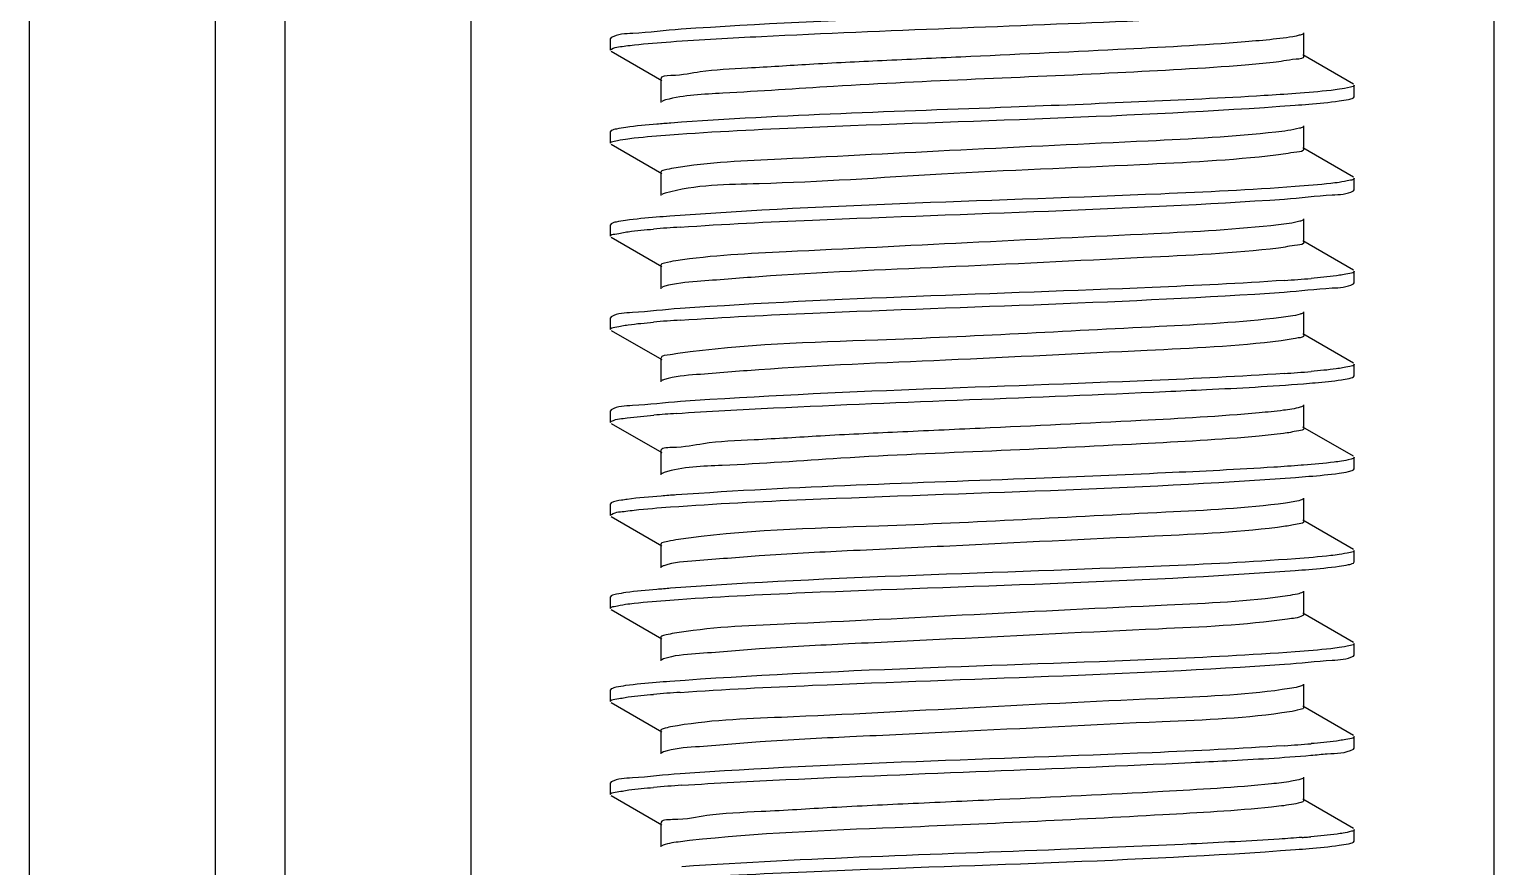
# Model space of a CAD drawing. Extents: x 27938 to 650306, y -92720 to 1524912.
# Drawn here: x 294381.2 to 294756.3, y 844699.8 to 844914.1 of the extents above; entities that cross this region are included whole.
import ezdxf

# ---------------------------------------------------------------- set-up
doc = ezdxf.new("R2010")
doc.units = 0
doc.header["$LTSCALE"] = 1000
doc.header["$MEASUREMENT"] = 0

msp = doc.modelspace()

# ---------------------------------------------------------------- linework, layer by layer
at = {"linetype": 'Continuous'}
for p, q in [((294381.22, 847691.77), (294381.22, 842950.74)), ((294428.85, 847691.77), (294428.85, 842950.74)), ((294446.71, 847691.77), (294446.71, 842950.74)), ((294494.33, 847691.77), (294494.33, 842950.74)), ((294756.27, 847691.77), (294756.27, 842950.74)), ((294707.67, 844907.22), (294707.67, 844913.18)), ((294530.28, 844911.95), (294530.05, 844911.69)), ((294530.05, 844908.71), (294530.05, 844911.69)), ((294530.05, 844908.71), (294530.05, 844911.69)), ((294530.28, 844908.45), (294543.2, 844900.97)), ((294720.33, 844900.04), (294707.41, 844907.53)), ((294542.94, 844901.27), (294542.94, 844895.32)), ((294720.56, 844896.81), (294720.56, 844899.78)), ((294720.56, 844896.81), (294720.56, 844899.78)), ((294720.33, 844896.55), (294720.56, 844896.81)), ((294530.28, 844888.14), (294530.05, 844887.88)), ((294530.05, 844884.9), (294530.05, 844887.88)), ((294530.05, 844884.9), (294530.05, 844887.88)), ((294707.67, 844883.41), (294707.67, 844889.36)), ((294530.28, 844884.64), (294543.2, 844877.16)), ((294720.33, 844876.23), (294707.41, 844883.71)), ((294542.94, 844877.46), (294542.94, 844871.51)), ((294720.56, 844872.99), (294720.56, 844875.97)), ((294720.56, 844872.99), (294720.56, 844875.97)), ((294720.33, 844872.73), (294720.56, 844872.99)), ((294530.28, 844864.32), (294530.05, 844864.06)), ((294530.05, 844861.09), (294530.05, 844864.06)), ((294530.05, 844861.09), (294530.05, 844864.06)), ((294707.67, 844859.6), (294707.67, 844865.55)), ((294530.28, 844860.83), (294543.2, 844853.34)), ((294720.33, 844852.42), (294707.41, 844859.9)), ((294542.94, 844853.65), (294542.94, 844847.69)), ((294720.33, 844848.92), (294720.56, 844849.18)), ((294720.56, 844849.18), (294720.56, 844852.16)), ((294720.56, 844849.18), (294720.56, 844852.16)), ((294707.67, 844835.79), (294707.67, 844841.74)), ((294530.28, 844840.51), (294530.05, 844840.25)), ((294530.05, 844837.27), (294530.05, 844840.25)), ((294530.05, 844837.27), (294530.05, 844840.25)), ((294530.28, 844837.01), (294543.2, 844829.53)), ((294720.33, 844828.61), (294707.41, 844836.09)), ((294542.94, 844829.83), (294542.94, 844823.88)), ((294720.56, 844825.37), (294720.56, 844828.34)), ((294720.56, 844825.37), (294720.56, 844828.34)), ((294720.33, 844825.11), (294720.56, 844825.37)), ((294530.28, 844816.7), (294530.05, 844816.44)), ((294530.05, 844813.46), (294530.05, 844816.44)), ((294530.05, 844813.46), (294530.05, 844816.44)), ((294707.67, 844811.97), (294707.67, 844817.93)), ((294530.28, 844813.2), (294543.2, 844805.72)), ((294720.33, 844804.79), (294707.41, 844812.27)), ((294542.94, 844806.02), (294542.94, 844800.07)), ((294720.56, 844801.55), (294720.56, 844804.53)), ((294720.56, 844801.55), (294720.56, 844804.53)), ((294707.59, 844802.53), (294706.97, 844802.48)), ((294720.33, 844801.29), (294720.56, 844801.55)), ((294530.28, 844792.89), (294530.05, 844792.63)), ((294530.05, 844789.65), (294530.05, 844792.63)), ((294530.05, 844789.65), (294530.05, 844792.63)), ((294707.67, 844788.16), (294707.67, 844794.11)), ((294530.28, 844789.39), (294543.2, 844781.91)), ((294720.33, 844780.98), (294707.41, 844788.46)), ((294542.94, 844782.21), (294542.94, 844776.25)), ((294720.33, 844777.48), (294720.56, 844777.74)), ((294720.56, 844777.74), (294720.56, 844780.72)), ((294720.56, 844777.74), (294720.56, 844780.72)), ((294707.67, 844764.35), (294707.67, 844770.3)), ((294530.28, 844769.07), (294530.05, 844768.81)), ((294530.05, 844765.84), (294530.05, 844768.81)), ((294530.05, 844765.84), (294530.05, 844768.81)), ((294530.28, 844765.57), (294543.2, 844758.09)), ((294720.33, 844757.17), (294707.41, 844764.65)), ((294542.94, 844758.39), (294542.94, 844752.44)), ((294720.56, 844753.93), (294720.56, 844756.91)), ((294720.56, 844753.93), (294720.56, 844756.91)), ((294543.68, 844752.95), (294543.2, 844752.74)), ((294720.33, 844753.67), (294720.56, 844753.93)), ((294530.28, 844745.26), (294530.05, 844745)), ((294530.05, 844742.02), (294530.05, 844745)), ((294530.05, 844742.02), (294530.05, 844745)), ((294707.67, 844740.53), (294707.67, 844746.49)), ((294530.28, 844741.76), (294543.2, 844734.28)), ((294720.33, 844733.35), (294707.41, 844740.84)), ((294542.94, 844734.58), (294542.94, 844728.63)), ((294720.56, 844730.12), (294720.56, 844733.09)), ((294720.56, 844730.12), (294720.56, 844733.09)), ((294543.63, 844729.12), (294543.2, 844728.93)), ((294720.33, 844729.86), (294720.56, 844730.12)), ((294530.28, 844721.45), (294530.05, 844721.19)), ((294707.67, 844716.72), (294707.67, 844722.68)), ((294530.05, 844718.21), (294530.05, 844721.19)), ((294530.05, 844718.21), (294530.05, 844721.19)), ((294530.28, 844717.95), (294543.2, 844710.47)), ((294720.33, 844709.54), (294707.41, 844717.02)), ((294542.94, 844710.77), (294542.94, 844704.82)), ((294720.33, 844706.04), (294720.56, 844706.3)), ((294720.56, 844706.3), (294720.56, 844709.28)), ((294720.56, 844706.3), (294720.56, 844709.28)), ((294543.59, 844705.29), (294543.2, 844705.12))]:
    msp.add_line(p, q, dxfattribs=at)
for centre, radius, start, end in [((294575.28, 844456.38), 407.98, 93.8428, 94.8037), ((294675.32, 845257), 408.12, 273.8419, 274.8035), ((294575.37, 844431.44), 409.12, 93.8337, 94.8049), ((294675.22, 845234.49), 409.43, 273.8331, 274.8033), ((294573.93, 844425.7), 390.98, 93.9624, 94.8027), ((294575.28, 844337.34), 407.96, 93.8429, 94.8037), ((294675.32, 845137.88), 408.07, 273.8423, 274.8035), ((294575.85, 844306.3), 415.21, 93.7981, 94.8008), ((294680, 845056.59), 350.4, 274.451, 274.6348), ((294683.81, 845009.6), 303.26, 274.6342, 274.8518)]:
    msp.add_arc(centre, radius, start, end, dxfattribs=at)
for points, knots in [([(294702.55, 844921.23), (294691.29, 844920.46), (294639.83, 844917.98), (294588.31, 844916.79), (294548.18, 844914.07)], [0, 0, 0, 0, 0.219112, 1, 1, 1, 1]), ([(294545.51, 844910.9), (294553.24, 844911.46), (294593.2, 844913.58), (294633.2, 844914.9), (294665.43, 844916.31)], [0, 0, 0, 0, 0.19365, 1, 1, 1, 1]), ([(294548.18, 844914.07), (294544.04, 844913.79), (294538.23, 844912.98), (294531.9, 844912.88), (294530.28, 844911.95)], [0, 0, 0, 0, 0.690474, 1, 1, 1, 1]), ([(294707.41, 844912.88), (294707.12, 844912.71), (294704.62, 844911.99), (294702.05, 844911.75), (294699.82, 844911.51)], [0, 0, 0, 0, 0.127551, 1, 1, 1, 1]), ([(294530.05, 844908.71), (294530.05, 844908.84), (294531.46, 844909.72), (294532.75, 844909.63), (294534.01, 844909.81)], [0, 0, 0, 0, 0.088902, 1, 1, 1, 1]), ([(294534.01, 844909.81), (294534.74, 844909.91), (294538.56, 844910.37), (294542.4, 844910.68), (294545.51, 844910.9)], [0, 0, 0, 0, 0.191493, 1, 1, 1, 1]), ([(294660, 844908.87), (294646.61, 844908.19), (294626.46, 844907.29), (294600.17, 844906.05), (294581.83, 844905.18), (294566.67, 844904.14), (294553.96, 844903.6), (294548.13, 844902.16), (294542.95, 844902.19), (294542.94, 844901.27)], [0, 0, 0, 0, 0.342508, 0.514774, 0.67345, 0.808552, 0.911716, 0.976643, 1, 1, 1, 1]), ([(294699.82, 844911.51), (294697.43, 844911.25), (294684.17, 844910.1), (294670.88, 844909.42), (294660, 844908.87)], [0, 0, 0, 0, 0.181047, 1, 1, 1, 1]), ([(294699.82, 844905.56), (294697.43, 844905.3), (294684.17, 844904.15), (294670.88, 844903.47), (294660, 844902.92)], [0, 0, 0, 0, 0.181047, 1, 1, 1, 1]), ([(294707.67, 844907.22), (294707.67, 844906.51), (294703.65, 844906.35), (294701.78, 844905.77), (294699.82, 844905.56)], [0, 0, 0, 0, 0.267058, 1, 1, 1, 1]), ([(294660, 844902.92), (294635.74, 844901.69), (294601.93, 844900.6), (294563.47, 844897.86), (294548.95, 844897.24), (294544.19, 844895.98)], [0, 0, 0, 0, 0.627959, 0.872762, 1, 1, 1, 1]), ([(294705.58, 844897.63), (294702.9, 844897.43), (294689.52, 844896.56), (294676.13, 844895.95), (294665.43, 844895.48)], [0, 0, 0, 0, 0.200781, 1, 1, 1, 1]), ([(294716.74, 844898.71), (294716.03, 844898.61), (294712.32, 844898.15), (294708.6, 844897.85), (294705.58, 844897.63)], [0, 0, 0, 0, 0.191322, 1, 1, 1, 1]), ([(294720.56, 844899.78), (294720.56, 844899.42), (294718.69, 844899.1), (294717.7, 844898.84), (294716.74, 844898.71)], [0, 0, 0, 0, 0.274674, 1, 1, 1, 1]), ([(294544.19, 844895.98), (294543.99, 844895.93), (294543.66, 844895.83), (294543.33, 844895.69), (294543.21, 844895.62)], [0, 0, 0, 0, 0.581363, 1, 1, 1, 1]), ([(294545.3, 844887.07), (294556.78, 844887.92), (294610.17, 844890.52), (294663.63, 844891.57), (294705.43, 844894.64)], [0, 0, 0, 0, 0.215563, 1, 1, 1, 1]), ([(294665.43, 844895.48), (294654.53, 844895), (294614.55, 844893.32), (294574.53, 844892.18), (294545.51, 844890.07)], [0, 0, 0, 0, 0.272813, 1, 1, 1, 1]), ([(294705.43, 844894.64), (294706.59, 844894.73), (294710.35, 844895.02), (294714.11, 844895.36), (294716.7, 844895.72)], [0, 0, 0, 0, 0.307508, 1, 1, 1, 1]), ([(294716.7, 844895.72), (294717.49, 844895.84), (294718.7, 844896.05), (294719.94, 844896.32), (294720.33, 844896.55)], [0, 0, 0, 0, 0.643014, 1, 1, 1, 1]), ([(294545.51, 844890.07), (294544.33, 844889.98), (294540.49, 844889.68), (294536.65, 844889.34), (294534.01, 844888.97)], [0, 0, 0, 0, 0.307292, 1, 1, 1, 1]), ([(294534.01, 844888.97), (294533.19, 844888.86), (294531.95, 844888.64), (294530.67, 844888.36), (294530.28, 844888.14)], [0, 0, 0, 0, 0.644069, 1, 1, 1, 1]), ([(294533.95, 844885.99), (294534.67, 844886.09), (294538.44, 844886.55), (294542.23, 844886.85), (294545.3, 844887.07)], [0, 0, 0, 0, 0.191455, 1, 1, 1, 1]), ([(294700.51, 844887.77), (294689.64, 844886.55), (294662.7, 844885.19), (294620.44, 844883.25), (294579.97, 844881.08), (294555.36, 844880.02), (294546.29, 844878.54)], [0, 0, 0, 0, 0.212318, 0.523282, 0.82144, 1, 1, 1, 1]), ([(294707.41, 844889.06), (294707.14, 844888.91), (294704.87, 844888.23), (294702.54, 844888), (294700.51, 844887.77)], [0, 0, 0, 0, 0.129975, 1, 1, 1, 1]), ([(294530.05, 844884.9), (294530.05, 844885.27), (294531.97, 844885.59), (294532.97, 844885.85), (294533.95, 844885.99)], [0, 0, 0, 0, 0.274321, 1, 1, 1, 1]), ([(294707.67, 844883.41), (294707.67, 844882.75), (294704.03, 844882.54), (294702.3, 844882.02), (294700.51, 844881.82)], [0, 0, 0, 0, 0.267925, 1, 1, 1, 1]), ([(294700.51, 844881.82), (294688.93, 844880.51), (294660.34, 844879.09), (294616.13, 844877.31), (294575.84, 844874.38), (294551.83, 844874.31), (294544.06, 844872.13)], [0, 0, 0, 0, 0.223031, 0.54745, 0.845499, 1, 1, 1, 1]), ([(294546.29, 844878.54), (294545.45, 844878.4), (294544.53, 844878.19), (294542.95, 844877.79), (294542.94, 844877.46)], [0, 0, 0, 0, 0.718713, 1, 1, 1, 1]), ([(294720.56, 844875.97), (294720.56, 844875.6), (294718.66, 844875.28), (294717.67, 844875.02), (294716.7, 844874.89)], [0, 0, 0, 0, 0.274523, 1, 1, 1, 1]), ([(294544.06, 844872.13), (294543.89, 844872.08), (294543.6, 844871.99), (294543.32, 844871.87), (294543.21, 844871.81)], [0, 0, 0, 0, 0.575346, 1, 1, 1, 1]), ([(294705.43, 844873.81), (294693.97, 844872.96), (294640.59, 844870.36), (294587.13, 844869.3), (294545.3, 844866.24)], [0, 0, 0, 0, 0.215104, 1, 1, 1, 1]), ([(294702.67, 844870.63), (294706.75, 844870.91), (294712.49, 844871.71), (294718.73, 844871.82), (294720.33, 844872.73)], [0, 0, 0, 0, 0.690198, 1, 1, 1, 1]), ([(294716.7, 844874.89), (294715.98, 844874.79), (294712.24, 844874.33), (294708.48, 844874.03), (294705.43, 844873.81)], [0, 0, 0, 0, 0.191314, 1, 1, 1, 1]), ([(294547.94, 844863.45), (294559.22, 844864.22), (294610.8, 844866.7), (294662.44, 844867.89), (294702.67, 844870.63)], [0, 0, 0, 0, 0.219065, 1, 1, 1, 1]), ([(294533.95, 844865.15), (294533.15, 844865.04), (294531.92, 844864.83), (294530.67, 844864.55), (294530.28, 844864.32)], [0, 0, 0, 0, 0.643484, 1, 1, 1, 1]), ([(294545.3, 844866.24), (294544.13, 844866.15), (294540.34, 844865.86), (294536.56, 844865.52), (294533.95, 844865.15)], [0, 0, 0, 0, 0.307355, 1, 1, 1, 1]), ([(294701.17, 844864.04), (294690.56, 844862.78), (294663.94, 844861.45), (294621.9, 844859.49), (294581.11, 844857.36), (294556.13, 844856.23), (294546.77, 844854.81)], [0, 0, 0, 0, 0.20724, 0.51628, 0.816365, 1, 1, 1, 1]), ([(294707.41, 844865.25), (294707.16, 844865.11), (294705.11, 844864.47), (294703, 844864.25), (294701.17, 844864.04)], [0, 0, 0, 0, 0.132681, 1, 1, 1, 1]), ([(294530.05, 844861.09), (294530.05, 844861.52), (294532.32, 844861.8), (294533.47, 844862.12), (294534.62, 844862.27)], [0, 0, 0, 0, 0.271611, 1, 1, 1, 1]), ([(294701.17, 844858.08), (294689.69, 844856.73), (294661.01, 844855.4), (294616.68, 844853.16), (294578.48, 844851.64), (294554.78, 844849.7), (294546.63, 844849.08), (294543.95, 844848.29)], [0, 0, 0, 0, 0.220196, 0.54582, 0.845894, 0.946809, 1, 1, 1, 1]), ([(294707.67, 844859.6), (294707.67, 844859), (294704.38, 844858.74), (294702.8, 844858.28), (294701.17, 844858.08)], [0, 0, 0, 0, 0.269156, 1, 1, 1, 1]), ([(294546.77, 844854.81), (294545.81, 844854.66), (294544.79, 844854.41), (294542.95, 844854.02), (294542.94, 844853.65)], [0, 0, 0, 0, 0.721722, 1, 1, 1, 1]), ([(294702.67, 844849.8), (294691.38, 844849.03), (294639.8, 844846.54), (294588.16, 844845.35), (294547.94, 844842.61)], [0, 0, 0, 0, 0.219079, 1, 1, 1, 1]), ([(294702.59, 844846.81), (294706.69, 844847.09), (294712.45, 844847.89), (294718.73, 844848), (294720.33, 844848.92)], [0, 0, 0, 0, 0.690279, 1, 1, 1, 1]), ([(294720.56, 844852.16), (294720.56, 844851.73), (294718.28, 844851.44), (294717.13, 844851.13), (294715.98, 844850.98)], [0, 0, 0, 0, 0.271592, 1, 1, 1, 1]), ([(294543.95, 844848.29), (294543.81, 844848.24), (294543.55, 844848.16), (294543.31, 844848.05), (294543.21, 844847.99)], [0, 0, 0, 0, 0.569898, 1, 1, 1, 1]), ([(294548.02, 844839.64), (294559.3, 844840.41), (294610.82, 844842.89), (294662.41, 844844.08), (294702.59, 844846.81)], [0, 0, 0, 0, 0.219185, 1, 1, 1, 1]), ([(294547.94, 844842.61), (294543.85, 844842.33), (294538.12, 844841.54), (294531.87, 844841.43), (294530.28, 844840.51)], [0, 0, 0, 0, 0.690206, 1, 1, 1, 1]), ([(294707.41, 844841.44), (294707.18, 844841.31), (294705.35, 844840.71), (294703.44, 844840.5), (294701.8, 844840.3)], [0, 0, 0, 0, 0.135599, 1, 1, 1, 1]), ([(294530.05, 844837.27), (294530.05, 844837.7), (294532.32, 844837.99), (294533.47, 844838.3), (294534.61, 844838.45)], [0, 0, 0, 0, 0.27163, 1, 1, 1, 1]), ([(294701.8, 844840.3), (294691.45, 844839.01), (294656.96, 844837.37), (294605.52, 844834.45), (294564.23, 844833.5), (294547.29, 844831.07)], [0, 0, 0, 0, 0.202178, 0.668259, 1, 1, 1, 1]), ([(294701.8, 844834.35), (294690.43, 844832.93), (294661.71, 844831.64), (294617.18, 844829.35), (294578.6, 844827.86), (294554.71, 844825.86), (294546.52, 844825.27), (294543.87, 844824.45)], [0, 0, 0, 0, 0.217203, 0.543941, 0.846117, 0.947352, 1, 1, 1, 1]), ([(294707.67, 844835.79), (294707.67, 844835.24), (294704.72, 844834.94), (294703.27, 844834.53), (294701.8, 844834.35)], [0, 0, 0, 0, 0.270603, 1, 1, 1, 1]), ([(294547.29, 844831.07), (294546.65, 844830.98), (294545.43, 844830.63), (294542.95, 844830.71), (294542.94, 844829.83)], [0, 0, 0, 0, 0.421834, 1, 1, 1, 1]), ([(294720.56, 844828.34), (294720.56, 844827.91), (294718.27, 844827.63), (294717.11, 844827.31), (294715.96, 844827.16)], [0, 0, 0, 0, 0.271523, 1, 1, 1, 1]), ([(294543.87, 844824.45), (294543.74, 844824.41), (294543.51, 844824.33), (294543.29, 844824.23), (294543.21, 844824.18)], [0, 0, 0, 0, 0.564969, 1, 1, 1, 1]), ([(294702.59, 844825.98), (294691.31, 844825.21), (294639.78, 844822.73), (294588.2, 844821.54), (294548.02, 844818.8)], [0, 0, 0, 0, 0.219186, 1, 1, 1, 1]), ([(294672.24, 844821.37), (294675.74, 844821.53), (294687.52, 844822.09), (294699.31, 844822.71), (294707.59, 844823.37)], [0, 0, 0, 0, 0.29642, 1, 1, 1, 1]), ([(294707.59, 844823.37), (294708.58, 844823.45), (294711.81, 844823.72), (294715.04, 844824.03), (294717.26, 844824.37)], [0, 0, 0, 0, 0.307999, 1, 1, 1, 1]), ([(294717.26, 844824.37), (294717.92, 844824.47), (294718.95, 844824.66), (294720, 844824.92), (294720.33, 844825.11)], [0, 0, 0, 0, 0.636475, 1, 1, 1, 1]), ([(294548.02, 844818.8), (294543.91, 844818.52), (294538.16, 844817.73), (294531.88, 844817.62), (294530.28, 844816.7)], [0, 0, 0, 0, 0.6903, 1, 1, 1, 1]), ([(294546.91, 844815.75), (294555.2, 844816.33), (294596.97, 844818.48), (294638.77, 844819.84), (294672.24, 844821.37)], [0, 0, 0, 0, 0.198843, 1, 1, 1, 1]), ([(294702.4, 844816.56), (294700.34, 844816.29), (294688.2, 844815.1), (294676.01, 844814.46), (294665.89, 844813.93)], [0, 0, 0, 0, 0.16974, 1, 1, 1, 1]), ([(294707.4, 844817.62), (294707.2, 844817.51), (294705.56, 844816.95), (294703.86, 844816.75), (294702.4, 844816.56)], [0, 0, 0, 0, 0.138888, 1, 1, 1, 1]), ([(294530.05, 844813.46), (294530.05, 844813.59), (294531.63, 844814.52), (294533, 844814.42), (294534.37, 844814.61)], [0, 0, 0, 0, 0.087225, 1, 1, 1, 1]), ([(294665.89, 844813.93), (294652.19, 844813.2), (294631.4, 844812.26), (294604.09, 844810.98), (294584.66, 844810.09), (294568.48, 844808.99), (294554.82, 844808.47), (294548.57, 844806.9), (294542.94, 844807.01), (294542.94, 844806.02)], [0, 0, 0, 0, 0.333656, 0.505798, 0.66612, 0.803713, 0.909344, 0.976032, 1, 1, 1, 1]), ([(294707.67, 844811.97), (294707.67, 844811.47), (294705.05, 844811.14), (294703.72, 844810.78), (294702.4, 844810.61)], [0, 0, 0, 0, 0.272538, 1, 1, 1, 1]), ([(294665.89, 844807.97), (294653.18, 844807.3), (294627.58, 844806.06), (294591.75, 844804.7), (294563.96, 844802.46), (294548.56, 844802.14), (294543.79, 844800.61)], [0, 0, 0, 0, 0.312169, 0.628846, 0.877123, 1, 1, 1, 1]), ([(294702.4, 844810.61), (294700.34, 844810.34), (294688.2, 844809.14), (294676.01, 844808.51), (294665.89, 844807.97)], [0, 0, 0, 0, 0.16974, 1, 1, 1, 1]), ([(294720.56, 844804.53), (294720.56, 844804.21), (294718.96, 844803.87), (294718.09, 844803.66), (294717.26, 844803.53)], [0, 0, 0, 0, 0.277611, 1, 1, 1, 1]), ([(294543.79, 844800.61), (294543.68, 844800.57), (294543.48, 844800.5), (294543.29, 844800.41), (294543.2, 844800.37)], [0, 0, 0, 0, 0.560517, 1, 1, 1, 1]), ([(294672.24, 844800.53), (294661.18, 844800.03), (294619.4, 844798.25), (294577.58, 844797.06), (294546.91, 844794.91)], [0, 0, 0, 0, 0.264864, 1, 1, 1, 1]), ([(294706.97, 844802.48), (294704.65, 844802.3), (294693.08, 844801.51), (294681.5, 844800.95), (294672.24, 844800.53)], [0, 0, 0, 0, 0.200777, 1, 1, 1, 1]), ([(294705.49, 844799.39), (294706.64, 844799.48), (294710.39, 844799.77), (294714.13, 844800.11), (294716.71, 844800.47)], [0, 0, 0, 0, 0.307522, 1, 1, 1, 1]), ([(294717.26, 844803.53), (294716.65, 844803.44), (294713.43, 844803.01), (294710.2, 844802.74), (294707.59, 844802.53)], [0, 0, 0, 0, 0.190994, 1, 1, 1, 1]), ([(294716.71, 844800.47), (294717.5, 844800.59), (294718.71, 844800.8), (294719.94, 844801.07), (294720.33, 844801.29)], [0, 0, 0, 0, 0.642871, 1, 1, 1, 1]), ([(294545.44, 844791.83), (294556.95, 844792.67), (294610.3, 844795.27), (294663.73, 844796.32), (294705.49, 844799.39)], [0, 0, 0, 0, 0.216008, 1, 1, 1, 1]), ([(294534.37, 844793.77), (294533.87, 844793.7), (294532.51, 844793.47), (294531.05, 844793.33), (294530.28, 844792.89)], [0, 0, 0, 0, 0.361201, 1, 1, 1, 1]), ([(294546.91, 844794.91), (294545.62, 844794.82), (294541.44, 844794.51), (294537.25, 844794.16), (294534.37, 844793.77)], [0, 0, 0, 0, 0.30692, 1, 1, 1, 1]), ([(294702.96, 844792.83), (294692.82, 844791.42), (294658, 844789.87), (294606.04, 844786.75), (294563.98, 844785.99), (294546.81, 844783.37)], [0, 0, 0, 0, 0.196411, 0.666993, 1, 1, 1, 1]), ([(294707.4, 844793.81), (294707.22, 844793.7), (294705.77, 844793.19), (294704.26, 844793.01), (294702.96, 844792.83)], [0, 0, 0, 0, 0.142204, 1, 1, 1, 1]), ([(294530.05, 844789.65), (294530.05, 844789.77), (294531.46, 844790.66), (294532.75, 844790.57), (294534, 844790.74)], [0, 0, 0, 0, 0.088954, 1, 1, 1, 1]), ([(294534, 844790.74), (294534.72, 844790.84), (294538.53, 844791.31), (294542.35, 844791.61), (294545.44, 844791.83)], [0, 0, 0, 0, 0.191562, 1, 1, 1, 1]), ([(294702.96, 844786.87), (294691.86, 844785.34), (294663.13, 844784.12), (294625.71, 844782.23), (294591.97, 844780.63), (294570.22, 844779.57), (294554.64, 844778.2), (294546.35, 844777.65), (294543.73, 844776.78)], [0, 0, 0, 0, 0.210757, 0.539438, 0.704601, 0.845971, 0.948094, 1, 1, 1, 1]), ([(294707.67, 844788.16), (294707.67, 844787.71), (294705.35, 844787.35), (294704.14, 844787.04), (294702.96, 844786.87)], [0, 0, 0, 0, 0.27426, 1, 1, 1, 1]), ([(294546.81, 844783.37), (294545.84, 844783.22), (294544.81, 844782.97), (294542.94, 844782.59), (294542.94, 844782.21)], [0, 0, 0, 0, 0.721991, 1, 1, 1, 1]), ([(294705.49, 844778.56), (294694.05, 844777.71), (294640.69, 844775.11), (294587.27, 844774.05), (294545.44, 844771)], [0, 0, 0, 0, 0.214793, 1, 1, 1, 1]), ([(294716.71, 844779.64), (294716, 844779.54), (294712.27, 844779.08), (294708.52, 844778.78), (294705.49, 844778.56)], [0, 0, 0, 0, 0.191306, 1, 1, 1, 1]), ([(294716.7, 844776.66), (294717.49, 844776.77), (294718.7, 844776.98), (294719.94, 844777.26), (294720.33, 844777.48)], [0, 0, 0, 0, 0.64301, 1, 1, 1, 1]), ([(294720.56, 844780.72), (294720.56, 844780.35), (294718.67, 844780.03), (294717.68, 844779.78), (294716.71, 844779.64)], [0, 0, 0, 0, 0.274588, 1, 1, 1, 1]), ([(294543.73, 844776.78), (294543.63, 844776.74), (294543.45, 844776.68), (294543.28, 844776.6), (294543.2, 844776.56)], [0, 0, 0, 0, 0.556492, 1, 1, 1, 1]), ([(294545.3, 844768.01), (294556.79, 844768.85), (294610.17, 844771.45), (294663.63, 844772.5), (294705.44, 844775.58)], [0, 0, 0, 0, 0.215575, 1, 1, 1, 1]), ([(294705.44, 844775.58), (294706.59, 844775.66), (294710.35, 844775.96), (294714.11, 844776.29), (294716.7, 844776.66)], [0, 0, 0, 0, 0.307509, 1, 1, 1, 1]), ([(294545.44, 844771), (294544.27, 844770.91), (294540.45, 844770.61), (294536.63, 844770.27), (294534, 844769.91)], [0, 0, 0, 0, 0.307231, 1, 1, 1, 1]), ([(294707.4, 844770), (294706.99, 844769.76), (294705.66, 844769.45), (294704.35, 844769.21), (294703.5, 844769.09)], [0, 0, 0, 0, 0.360057, 1, 1, 1, 1]), ([(294530.05, 844765.84), (294530.05, 844766.21), (294531.97, 844766.53), (294532.97, 844766.79), (294533.95, 844766.92)], [0, 0, 0, 0, 0.274314, 1, 1, 1, 1]), ([(294534, 844769.91), (294533.19, 844769.79), (294531.94, 844769.58), (294530.67, 844769.3), (294530.28, 844769.07)], [0, 0, 0, 0, 0.64396, 1, 1, 1, 1]), ([(294533.95, 844766.92), (294534.67, 844767.03), (294538.45, 844767.49), (294542.24, 844767.79), (294545.3, 844768.01)], [0, 0, 0, 0, 0.19146, 1, 1, 1, 1]), ([(294703.5, 844769.09), (294693.3, 844767.6), (294666.45, 844766.42), (294623.46, 844764.3), (294581.23, 844762.02), (294555.33, 844761.05), (294545.89, 844759.41)], [0, 0, 0, 0, 0.195765, 0.5095, 0.817954, 1, 1, 1, 1]), ([(294703.5, 844763.14), (294692.55, 844761.53), (294663.83, 844760.37), (294626.36, 844758.44), (294592.32, 844756.83), (294570.33, 844755.78), (294554.64, 844754.37), (294546.28, 844753.85), (294543.68, 844752.95)], [0, 0, 0, 0, 0.20733, 0.536865, 0.70321, 0.84565, 0.948324, 1, 1, 1, 1]), ([(294707.67, 844764.35), (294707.67, 844764.21), (294706.22, 844763.24), (294704.82, 844763.33), (294703.5, 844763.14)], [0, 0, 0, 0, 0.0912, 1, 1, 1, 1]), ([(294545.89, 844759.41), (294545.14, 844759.28), (294544.33, 844759.09), (294542.94, 844758.69), (294542.94, 844758.39)], [0, 0, 0, 0, 0.715817, 1, 1, 1, 1]), ([(294716.7, 844755.82), (294715.98, 844755.72), (294712.24, 844755.26), (294708.48, 844754.97), (294705.44, 844754.74)], [0, 0, 0, 0, 0.191314, 1, 1, 1, 1]), ([(294720.56, 844756.91), (294720.56, 844756.54), (294718.67, 844756.22), (294717.67, 844755.96), (294716.7, 844755.82)], [0, 0, 0, 0, 0.274525, 1, 1, 1, 1]), ([(294705.44, 844754.74), (294693.97, 844753.9), (294640.59, 844751.29), (294587.13, 844750.24), (294545.3, 844747.17)], [0, 0, 0, 0, 0.215095, 1, 1, 1, 1]), ([(294547.94, 844744.38), (294559.22, 844745.15), (294610.8, 844747.64), (294662.44, 844748.83), (294702.67, 844751.57)], [0, 0, 0, 0, 0.219065, 1, 1, 1, 1]), ([(294702.67, 844751.57), (294706.76, 844751.85), (294712.49, 844752.64), (294718.73, 844752.75), (294720.33, 844753.67)], [0, 0, 0, 0, 0.690194, 1, 1, 1, 1]), ([(294533.95, 844746.09), (294533.15, 844745.98), (294531.92, 844745.76), (294530.67, 844745.48), (294530.28, 844745.26)], [0, 0, 0, 0, 0.6435, 1, 1, 1, 1]), ([(294545.3, 844747.17), (294544.13, 844747.09), (294540.35, 844746.79), (294536.56, 844746.45), (294533.95, 844746.09)], [0, 0, 0, 0, 0.307349, 1, 1, 1, 1]), ([(294704, 844745.35), (294693.88, 844743.77), (294666.84, 844742.66), (294623.46, 844740.5), (294580.89, 844738.13), (294554.81, 844737.27), (294545.46, 844735.52)], [0, 0, 0, 0, 0.193557, 0.5097, 0.820432, 1, 1, 1, 1]), ([(294707.4, 844746.19), (294707.03, 844745.97), (294705.88, 844745.68), (294704.74, 844745.47), (294704, 844745.35)], [0, 0, 0, 0, 0.365495, 1, 1, 1, 1]), ([(294530.05, 844742.02), (294530.05, 844742.45), (294532.33, 844742.74), (294533.48, 844743.05), (294534.62, 844743.2)], [0, 0, 0, 0, 0.271609, 1, 1, 1, 1]), ([(294707.67, 844740.53), (294707.66, 844740.17), (294705.91, 844739.78), (294704.93, 844739.54), (294704, 844739.4)], [0, 0, 0, 0, 0.279238, 1, 1, 1, 1]), ([(294704, 844739.4), (294693.22, 844737.72), (294664.53, 844736.64), (294627.02, 844734.65), (294592.7, 844733.04), (294570.48, 844731.98), (294554.65, 844730.54), (294546.23, 844730.04), (294543.63, 844729.12)], [0, 0, 0, 0, 0.203778, 0.534105, 0.701642, 0.84519, 0.948477, 1, 1, 1, 1]), ([(294545.46, 844735.52), (294544.83, 844735.4), (294544.11, 844735.24), (294542.94, 844734.84), (294542.94, 844734.58)], [0, 0, 0, 0, 0.711874, 1, 1, 1, 1]), ([(294720.56, 844733.09), (294720.56, 844732.66), (294718.28, 844732.38), (294717.13, 844732.06), (294715.98, 844731.91)], [0, 0, 0, 0, 0.271595, 1, 1, 1, 1]), ([(294702.67, 844730.73), (294691.38, 844729.96), (294639.81, 844727.48), (294588.16, 844726.29), (294547.94, 844723.55)], [0, 0, 0, 0, 0.219073, 1, 1, 1, 1]), ([(294709.46, 844728.27), (294710.86, 844728.39), (294714.44, 844728.87), (294718.37, 844728.73), (294720.33, 844729.86)], [0, 0, 0, 0, 0.383631, 1, 1, 1, 1]), ([(294548.35, 844720.6), (294557.22, 844721.2), (294600.68, 844723.37), (294644.17, 844724.76), (294678.75, 844726.42)], [0, 0, 0, 0, 0.204374, 1, 1, 1, 1]), ([(294678.75, 844726.42), (294681.81, 844726.57), (294692.05, 844727.09), (294702.29, 844727.66), (294709.46, 844728.27)], [0, 0, 0, 0, 0.29883, 1, 1, 1, 1]), ([(294547.94, 844723.55), (294543.85, 844723.27), (294538.12, 844722.47), (294531.87, 844722.36), (294530.28, 844721.45)], [0, 0, 0, 0, 0.690204, 1, 1, 1, 1]), ([(294704.48, 844721.62), (294702.78, 844721.33), (294691.82, 844720.08), (294680.81, 844719.5), (294671.52, 844718.98)], [0, 0, 0, 0, 0.156149, 1, 1, 1, 1]), ([(294707.4, 844722.37), (294707.08, 844722.19), (294706.09, 844721.92), (294705.1, 844721.72), (294704.48, 844721.62)], [0, 0, 0, 0, 0.371732, 1, 1, 1, 1]), ([(294530.05, 844718.21), (294530.05, 844718.65), (294532.4, 844718.93), (294533.59, 844719.26), (294534.77, 844719.41)], [0, 0, 0, 0, 0.271116, 1, 1, 1, 1]), ([(294671.52, 844718.98), (294657.6, 844718.21), (294636.27, 844717.23), (294608.05, 844715.92), (294587.55, 844714.99), (294570.34, 844713.84), (294555.7, 844713.34), (294549.04, 844711.64), (294542.94, 844711.83), (294542.94, 844710.77)], [0, 0, 0, 0, 0.324234, 0.49621, 0.658258, 0.798515, 0.906808, 0.975392, 1, 1, 1, 1]), ([(294704.48, 844715.66), (294702.78, 844715.38), (294691.82, 844714.13), (294680.81, 844713.54), (294671.52, 844713.03)], [0, 0, 0, 0, 0.156149, 1, 1, 1, 1]), ([(294707.66, 844716.72), (294707.66, 844716.4), (294706.16, 844716.01), (294705.28, 844715.8), (294704.48, 844715.66)], [0, 0, 0, 0, 0.282702, 1, 1, 1, 1]), ([(294671.52, 844713.03), (294648.69, 844711.76), (294608.3, 844709.83), (294567.81, 844708.38), (294550.33, 844706.43)], [0, 0, 0, 0, 0.565123, 1, 1, 1, 1]), ([(294550.33, 844706.43), (294549.54, 844706.35), (294547.29, 844706.05), (294544.99, 844705.8), (294543.59, 844705.29)], [0, 0, 0, 0, 0.346329, 1, 1, 1, 1]), ([(294707.19, 844707.25), (294705.25, 844707.1), (294695.78, 844706.43), (294686.29, 844705.95), (294678.75, 844705.58)], [0, 0, 0, 0, 0.20481, 1, 1, 1, 1]), ([(294717.74, 844708.36), (294717.22, 844708.27), (294714.46, 844707.88), (294711.7, 844707.62), (294709.46, 844707.43)], [0, 0, 0, 0, 0.190734, 1, 1, 1, 1]), ([(294720.56, 844709.28), (294720.56, 844709), (294719.22, 844708.66), (294718.45, 844708.47), (294717.74, 844708.36)], [0, 0, 0, 0, 0.281222, 1, 1, 1, 1]), ([(294545.65, 844696.6), (294557.18, 844697.43), (294610.48, 844700.03), (294663.87, 844701.07), (294705.55, 844704.15)], [0, 0, 0, 0, 0.21664, 1, 1, 1, 1]), ([(294678.75, 844705.58), (294667.6, 844705.05), (294624.13, 844703.17), (294580.62, 844701.94), (294548.35, 844699.76)], [0, 0, 0, 0, 0.256445, 1, 1, 1, 1]), ([(294705.55, 844704.15), (294706.7, 844704.23), (294710.43, 844704.53), (294714.16, 844704.86), (294716.73, 844705.23)], [0, 0, 0, 0, 0.30754, 1, 1, 1, 1]), ([(294716.73, 844705.23), (294717.51, 844705.34), (294718.72, 844705.55), (294719.95, 844705.82), (294720.33, 844706.04)], [0, 0, 0, 0, 0.64268, 1, 1, 1, 1])]:
    msp.add_open_spline(points, degree=3, knots=knots, dxfattribs=at)
for points in [[(294534.62, 844862.27), (294536.78, 844862.55), (294538.95, 844862.75), (294541.11, 844862.93)], [(294715.98, 844850.98), (294713.83, 844850.7), (294711.66, 844850.5), (294709.5, 844850.31)], [(294534.61, 844838.45), (294536.77, 844838.73), (294538.93, 844838.93), (294541.1, 844839.12)], [(294715.96, 844827.16), (294713.81, 844826.88), (294711.66, 844826.68), (294709.5, 844826.5)], [(294534.37, 844814.61), (294536.64, 844814.91), (294538.91, 844815.12), (294541.19, 844815.31)], [(294534.62, 844743.2), (294536.78, 844743.48), (294538.95, 844743.68), (294541.11, 844743.87)], [(294715.98, 844731.91), (294713.83, 844731.63), (294711.66, 844731.43), (294709.49, 844731.25)], [(294534.77, 844719.41), (294536.87, 844719.68), (294538.99, 844719.87), (294541.1, 844720.05)]]:
    msp.add_open_spline(points, degree=3, dxfattribs=at)

doc.saveas('drawing.dxf')
